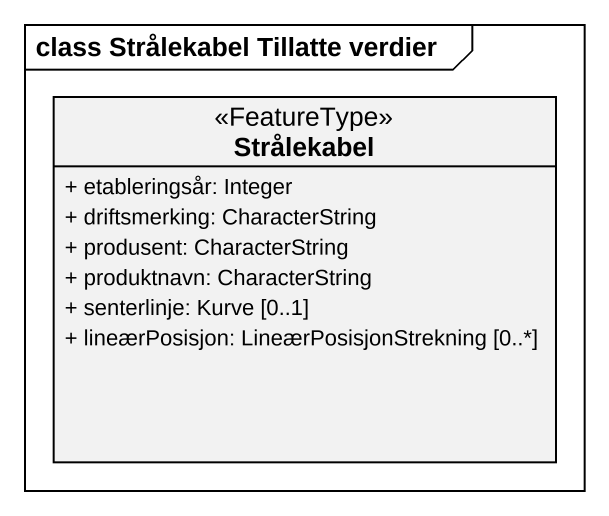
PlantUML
@startuml
mainframe class Strålekabel Tillatte verdier
hide circle
hide empty members
skinparam classAttributeIconSize 0
class Strålekabel <<FeatureType>> {
  + etableringsår: Integer
  + driftsmerking: CharacterString
  + produsent: CharacterString
  + produktnavn: CharacterString
  + senterlinje: Kurve [0..1]
  + lineærPosisjon: LineærPosisjonStrekning [0..*]
}
@enduml
